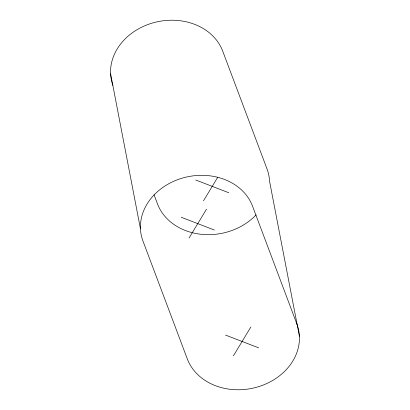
<?xml version="1.0" encoding="UTF-8"?>
<svg xmlns="http://www.w3.org/2000/svg" width="410" height="410" viewBox="0 0 410 410"><rect width="100%" height="100%" fill="white"/><g stroke="black" fill="none" stroke-linecap="round" stroke-linejoin="round"><path stroke-width="0.61" d="M203.503 200.787L217.73 177.289M189.036 238.051L206.496 209.213M233.372 355.89L250.833 327.052M195.678 179.99L228.79 192.741M181.21 217.259L214.322 230.01M225.546 335.093L258.659 347.844M154.068 194.822L157.44 203.796A57.672 47.924 -10.9 0 0 200.844 234.264A57.672 47.924 -10.9 0 0 256.106 214.86M299.413 336.297L269.544 181.194A57.672 47.924 -10.9 0 0 267.028 168.94L222.691 51.101A57.672 47.924 -10.9 0 0 151.3 23.365A57.672 47.924 -10.9 0 0 112.893 85.372M110.587 73.703L140.456 228.806M296.891 324.043L252.56 206.204A57.672 47.924 -10.9 0 0 180.815 178.575A57.672 47.924 -10.9 0 0 142.972 241.059L187.308 358.899A57.672 47.924 -10.9 0 0 259.053 386.522A57.672 47.924 -10.9 0 0 296.891 324.043"/></g></svg>
